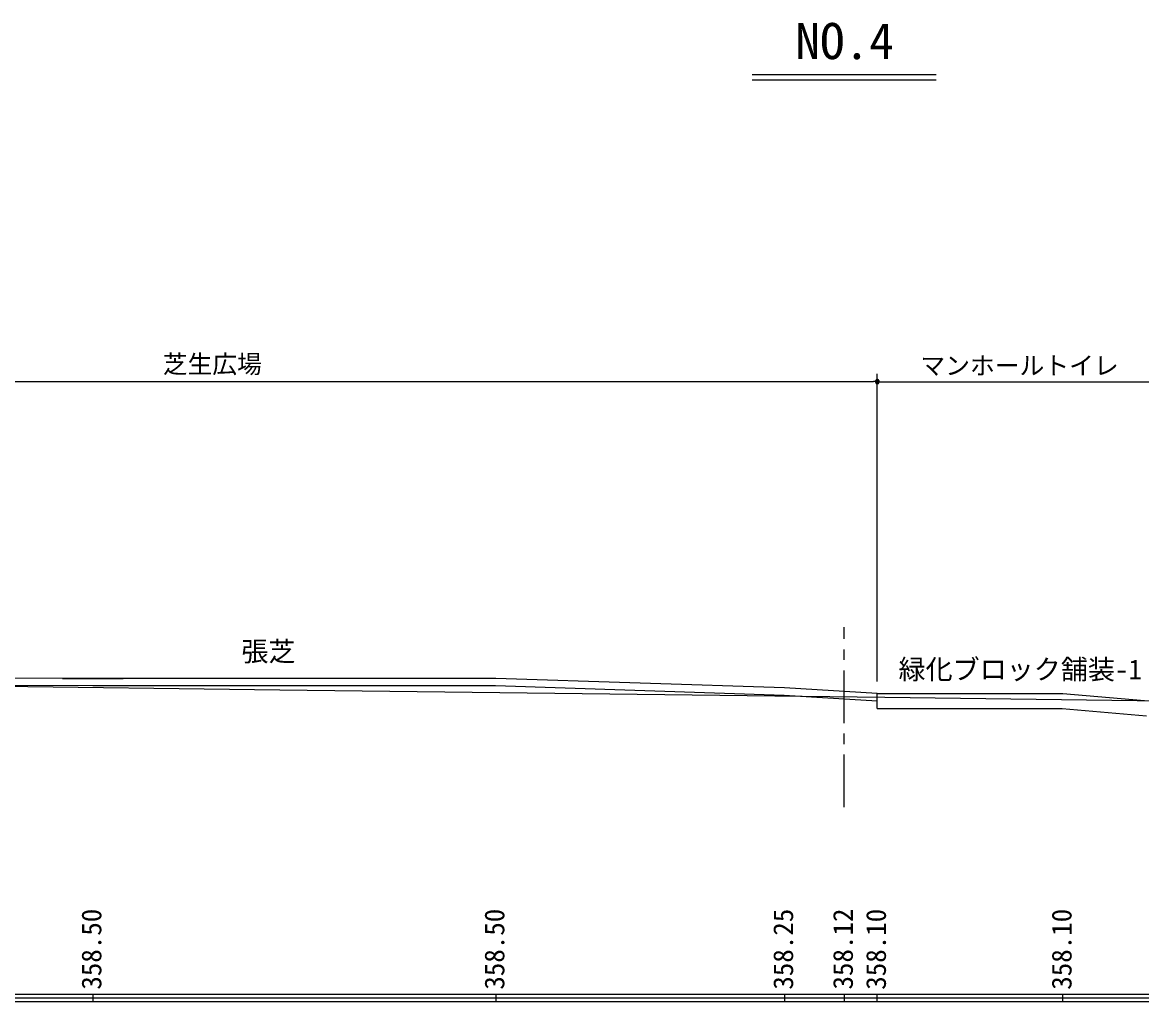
# Model space of a CAD drawing. Units: millimetres on the paper. Extents: x -84 to 7, y -133 to 191.
# Drawn here: x -57.62 to -42.72, y 26.55 to 39.58 of the extents above; entities that cross this region are included whole.
import ezdxf
from ezdxf.enums import TextEntityAlignment as Align

# ---------------------------------------------------------------- set-up
doc = ezdxf.new("R2010")
doc.units = ezdxf.units.MM
doc.header["$LTSCALE"] = 0.14
doc.linetypes.add('CHAIN1', pattern=[8, 5, -1, 1, -1])
for name, color, linetype in [('0-1_D-BDG-3-DL-2', 7, 'Continuous'), ('0-3_D-STR-2-文字', 7, 'Continuous'), ('0-4_D-STR-題字', 7, 'Continuous'), ('0-5_D-BDG-2-DL-1', 7, 'Continuous'), ('0-6_D-BMK-中心', 7, 'CHAIN1'), ('0-7_D-STR-1-計線1', 7, 'Continuous'), ('0-8_D-STR-DIM-2高さ', 7, 'Continuous'), ('0-9_D-BDG-1-現況', 7, 'Continuous'), ('1-1_02_拾い', 7, 'Continuous')]:
    doc.layers.add(name, color=color, linetype=linetype)
doc.styles.add('ＭＳ ゴシック', font='')
doc.styles.get('ＭＳ ゴシック').set_extended_font_data('MS Gothic')

msp = doc.modelspace()

# ---------------------------------------------------------------- linework, layer by layer
at = {"layer": '0-1_D-BDG-3-DL-2'}
for p, q in [((-73.8141, 26.6501), (3.4526, 26.6501)), ((-73.8141, 26.5501), (3.4526, 26.5501))]:
    msp.add_line(p, q, dxfattribs=at)
at = {"layer": '0-3_D-STR-2-文字'}
for p, q in [((-46.2405, 30.8101), (-46.2405, 34.9013)), ((-46.2405, 30.8101), (-46.2405, 34.8977)), ((-63.9003, 34.8013), (-46.2905, 34.8013)), ((-46.2655, 34.8013), (-46.2905, 34.8013)), ((-46.2161, 34.8063), (-46.265, 34.8063)), ((-46.265, 34.7927), (-46.2161, 34.7927)), ((-46.2634, 34.8077), (-46.2176, 34.8077)), ((-46.2176, 34.7913), (-46.2634, 34.7913)), ((-46.2205, 34.8163), (-46.2605, 34.8163)), ((-46.2605, 34.7827), (-46.2205, 34.7827)), ((-46.2555, 34.8177), (-46.2255, 34.8177)), ((-46.2255, 34.7813), (-46.2555, 34.7813)), ((-46.2155, 34.7977), (-46.1905, 34.7977)), ((-46.1905, 34.7977), (-42.5354, 34.7977))]:
    msp.add_line(p, q, dxfattribs=at)
for points in [[(-46.2155, 34.8013), (-46.2157, 34.8044), (-46.2163, 34.8075), (-46.2173, 34.8105), (-46.2186, 34.8133), (-46.2203, 34.816), (-46.2223, 34.8184), (-46.2246, 34.8205), (-46.2271, 34.8224), (-46.2299, 34.8239), (-46.2328, 34.8251), (-46.2358, 34.8258), (-46.239, 34.8262), (-46.2421, 34.8262), (-46.2452, 34.8258), (-46.2482, 34.8251), (-46.2512, 34.8239), (-46.2539, 34.8224), (-46.2565, 34.8205), (-46.2587, 34.8184), (-46.2607, 34.816), (-46.2624, 34.8133), (-46.2638, 34.8105), (-46.2647, 34.8075), (-46.2653, 34.8044), (-46.2655, 34.8013), (-46.2405, 34.8013)], [(-46.2155, 34.7977), (-46.2157, 34.8008), (-46.2163, 34.8039), (-46.2173, 34.8069), (-46.2186, 34.8098), (-46.2203, 34.8124), (-46.2223, 34.8148), (-46.2246, 34.817), (-46.2271, 34.8188), (-46.2299, 34.8203), (-46.2328, 34.8215), (-46.2358, 34.8223), (-46.239, 34.8227), (-46.2421, 34.8227), (-46.2452, 34.8223), (-46.2482, 34.8215), (-46.2512, 34.8203), (-46.2539, 34.8188), (-46.2565, 34.817), (-46.2587, 34.8148), (-46.2607, 34.8124), (-46.2624, 34.8098), (-46.2638, 34.8069), (-46.2647, 34.8039), (-46.2653, 34.8008), (-46.2655, 34.7977), (-46.2405, 34.7977)], [(-46.2655, 34.8013), (-46.2653, 34.7981), (-46.2647, 34.7951), (-46.2638, 34.7921), (-46.2624, 34.7892), (-46.2607, 34.7866), (-46.2587, 34.7842), (-46.2565, 34.782), (-46.2539, 34.7802), (-46.2512, 34.7787), (-46.2482, 34.7775), (-46.2452, 34.7767), (-46.2421, 34.7763), (-46.239, 34.7763), (-46.2358, 34.7767), (-46.2328, 34.7775), (-46.2299, 34.7787), (-46.2271, 34.7802), (-46.2246, 34.782), (-46.2223, 34.7842), (-46.2203, 34.7866), (-46.2186, 34.7892), (-46.2173, 34.7921), (-46.2163, 34.7951), (-46.2157, 34.7981), (-46.2155, 34.8013), (-46.2405, 34.8013)], [(-46.2655, 34.7977), (-46.2653, 34.7946), (-46.2647, 34.7915), (-46.2638, 34.7885), (-46.2624, 34.7857), (-46.2607, 34.783), (-46.2587, 34.7806), (-46.2565, 34.7784), (-46.2539, 34.7766), (-46.2512, 34.7751), (-46.2482, 34.7739), (-46.2452, 34.7732), (-46.2421, 34.7728), (-46.239, 34.7728), (-46.2358, 34.7732), (-46.2328, 34.7739), (-46.2299, 34.7751), (-46.2271, 34.7766), (-46.2246, 34.7784), (-46.2223, 34.7806), (-46.2203, 34.783), (-46.2186, 34.7857), (-46.2173, 34.7885), (-46.2163, 34.7915), (-46.2157, 34.7946), (-46.2155, 34.7977), (-46.2405, 34.7977)]]:
    msp.add_lwpolyline(points, close=True, dxfattribs=at)
at = {"layer": '0-4_D-STR-題字'}
for p, q in [((-47.9058, 38.8871), (-45.4558, 38.8871)), ((-47.9058, 38.8171), (-45.4558, 38.8171))]:
    msp.add_line(p, q, dxfattribs=at)
at = {"layer": '0-5_D-BDG-2-DL-1'}
msp.add_line((-76.8141, 26.6001), (3.4526, 26.6001), dxfattribs=at)
at = {"layer": '0-6_D-BMK-中心'}
msp.add_line((-46.6808, 29.136), (-46.6808, 31.5336), dxfattribs=at)
at = {"layer": '0-7_D-STR-1-計線1'}
for p, q in [((-46.2406, 30.6501), (-47.4759, 30.7251)), ((-46.2405, 30.5499), (-47.4806, 30.6252)), ((-46.2405, 30.4489), (-46.2405, 30.6489)), ((-56.6807, 26.6501), (-56.6807, 26.5501)), ((-56.6807, 26.6501), (-56.6807, 26.5501)), ((-52.1664, 26.6001), (-52.1564, 26.6001)), ((-51.3181, 26.6501), (-51.3181, 26.5501)), ((-51.3181, 26.6501), (-51.3181, 26.5501)), ((-48.2166, 26.6001), (-48.2066, 26.6001)), ((-47.4759, 26.6501), (-47.4759, 26.5501)), ((-47.4759, 26.6501), (-47.4759, 26.5501)), ((-46.6806, 26.6501), (-46.6806, 26.5501)), ((-46.6806, 26.6501), (-46.6806, 26.5501)), ((-46.6806, 26.6501), (-46.6806, 26.5501)), ((-46.2406, 26.5501), (-46.2406, 26.6501)), ((-43.7706, 26.5501), (-43.7706, 26.6501))]:
    msp.add_line(p, q, dxfattribs=at)
for points in [[(-47.4759, 30.7251), (-51.3181, 30.8501), (-56.6807, 30.8501), (-63.7503, 30.8551)], [(-47.4806, 30.6252), (-51.3198, 30.7501), (-56.6807, 30.7501), (-63.7504, 30.7551)], [(-46.2406, 30.6501), (-43.7706, 30.6501), (-42.6855, 30.5551)], [(-46.2406, 30.4501), (-43.7794, 30.4501), (-42.6605, 30.3522)]]:
    msp.add_lwpolyline(points, dxfattribs=at)
at = {"layer": '0-9_D-BDG-1-現況'}
msp.add_lwpolyline([(-66.6987, 30.855), (-66.271, 30.8501), (-62.2448, 30.8), (-58.2187, 30.75), (-54.1926, 30.7), (-50.1665, 30.65), (-46.1404, 30.6), (-42.1143, 30.55), (-38.0882, 30.5), (-34.1824, 30.45), (-29.4433, 30.4001), (-28.9583, 30.395)], dxfattribs=at)
at = {"layer": '1-1_02_拾い'}
for p, q in [((-57.0843, 30.8501), (-56.277, 30.8501)), ((-47.0844, 26.6001), (-46.2772, 26.6001))]:
    msp.add_line(p, q, dxfattribs=at)

# ---------------------------------------------------------------- texts
at = {"layer": '0-3_D-STR-2-文字', "style": 'ＭＳ ゴシック'}
for s, height, p in [('芝生広場', 0.2419, (-55.7498, 34.8394)), ('マンホールトイレ', 0.2419, (-45.668, 34.8193)), ('張芝', 0.2639, (-54.7033, 30.999)), ('緑化ブロック舗装-1', 0.2639, (-45.9585, 30.7597))]:
    msp.add_text(s, height=height, dxfattribs=at).set_placement(p, align=Align.BOTTOM_LEFT)
at = {"layer": '0-4_D-STR-題字', "style": 'ＭＳ ゴシック'}
msp.add_text('NO.4', height=0.4811, dxfattribs=at).set_placement((-47.3305, 38.9462), align=Align.BOTTOM_LEFT)
at = {"layer": '0-8_D-STR-DIM-2高さ', "style": 'ＭＳ ゴシック'}
for s, p in [('358.50', (-56.4869, 26.709)), ('358.50', (-51.1243, 26.709)), ('358.25', (-47.2821, 26.709)), ('358.12', (-46.4869, 26.711)), ('358.10', (-46.0469, 26.708)), ('358.10', (-43.5769, 26.708))]:
    msp.add_text(s, height=0.2639, rotation=90, dxfattribs=at).set_placement(p, align=Align.BOTTOM_LEFT)

doc.saveas('drawing.dxf')
